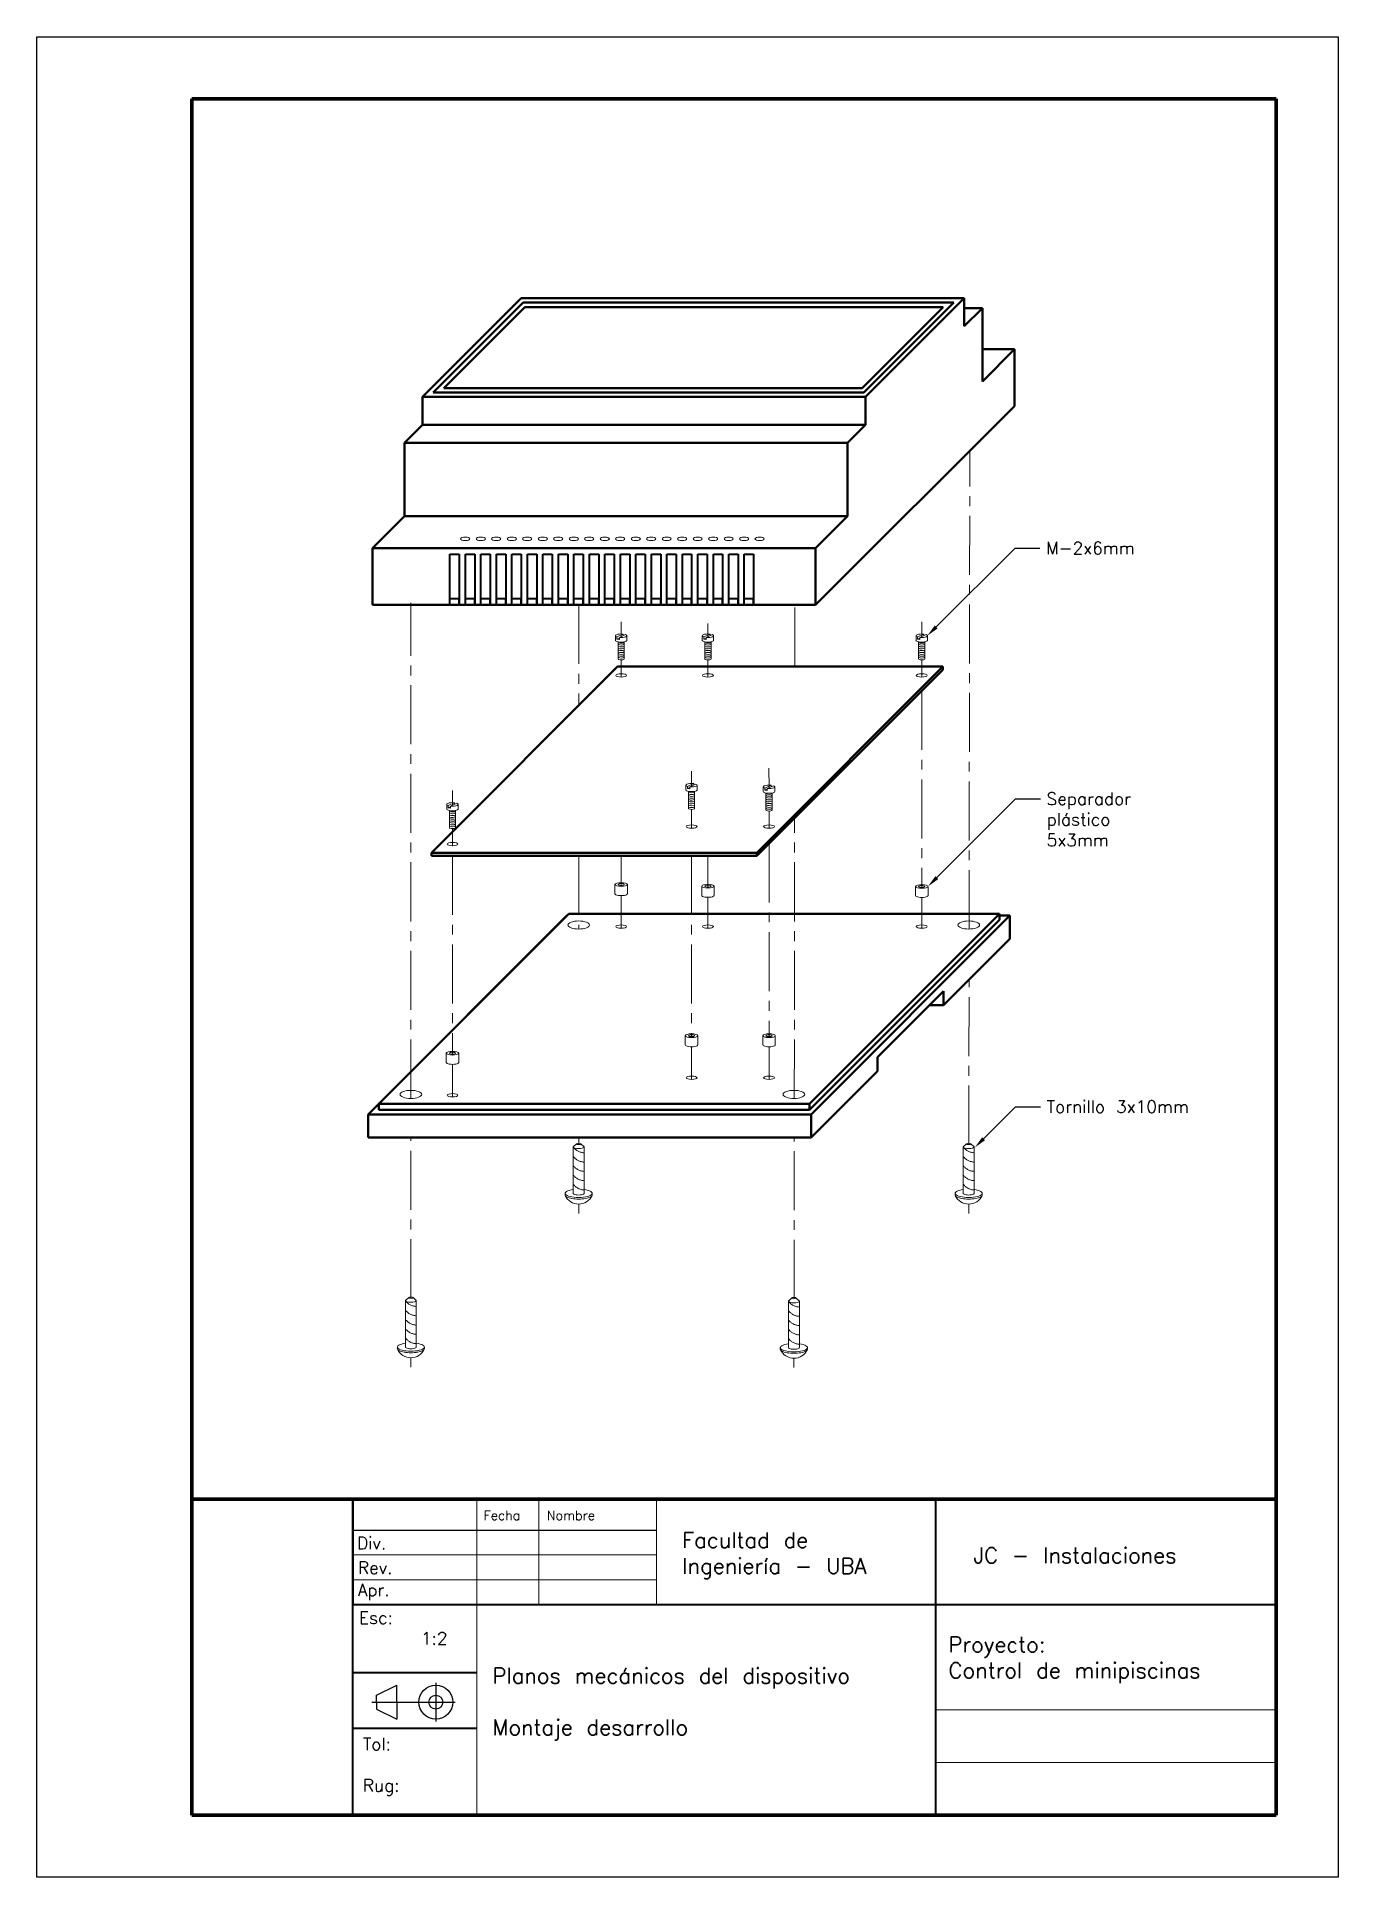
# Model space of a CAD drawing. Header units: millimetres. Extents: x 0 to 210, y 0 to 297.
import ezdxf
from ezdxf import colors
from ezdxf.entities.mleader import LeaderData, LeaderLine
from ezdxf.math import Vec2, Vec3

# ---------------------------------------------------------------- set-up
doc = ezdxf.new("R2010")
doc.units = ezdxf.units.MM
doc.header["$LTSCALE"] = 0.5
doc.linetypes.add('CENTER2', pattern=[28.575, 19.05, -3.175, 3.175, -3.175])
doc.styles.get("Standard").update_dxf_attribs({"font": 'txt.shx'})

# ---------------------------------------------------------------- blocks, each defined once
blk = doc.blocks.new('*U29')
at = {"linetype": 'Continuous', "lineweight": 40}
for p, q in [((-0.75, -4.0875), (-0.75, 4.0875)), ((-0.75, 4.0875), (0.75, 4.0875)), ((0.75, 4.0875), (0.75, -4.0875)), ((0.75, -3.0875), (-0.75, -3.0875)), ((0.75, -4.0875), (0.75, -3.0875))]:
    blk.add_line(p, q, dxfattribs=at)
blk = doc.blocks.new('*U31')
at = {"color": 0, "linetype": 'ByBlock', "lineweight": -2, "transparency": 16777216}
for p in [(0, 0), (2.5, 0), (5, 0), (7.5, 0), (10, 0), (12.5, 0), (15, 0), (17.5, 0), (20, 0), (22.5, 0), (25, 0), (27.5, 0), (30, 0), (32.5, 0), (35, 0), (37.5, 0), (40, 0), (42.5, 0), (45, 0), (47.5, 0)]:
    blk.add_blockref('*U29', p, dxfattribs=at)
blk = doc.blocks.new('*U32')
at = {"linetype": 'Continuous', "lineweight": 20}
blk.add_ellipse((0, 0), major_axis=(-0.75, 0), ratio=0.387944, dxfattribs=at)
blk = doc.blocks.new('*U33')
at = {"color": 0, "linetype": 'ByBlock', "lineweight": -2, "transparency": 16777216}
for p in [(0, 0), (2.5, 0), (5, 0), (7.5, 0), (10, 0), (12.5, 0), (15, 0), (17.5, 0), (20, 0), (22.5, 0), (25, 0), (27.5, 0), (30, 0), (32.5, 0), (35, 0), (37.5, 0), (40, 0), (42.5, 0), (45, 0), (47.5, 0)]:
    blk.add_blockref('*U32', p, dxfattribs=at)
blk = doc.blocks.new('*U60')
at = {"linetype": 'Continuous', "lineweight": 20}
blk.add_ellipse((0, 0.06), major_axis=(-0.498, 0), ratio=0.304291, start_param=0, end_param=3.284777, dxfattribs=at)
blk = doc.blocks.new('*U61')
at = {"color": 0, "linetype": 'ByBlock', "lineweight": -2, "transparency": 16777216}
for p in [(0, 2.7), (0, 2.4), (0, 2.1), (0, 1.8), (0, 1.5), (0, 1.2), (0, 0.9), (0, 0.6), (0, 0.3), (0, 0)]:
    blk.add_blockref('*U60', p, dxfattribs=at)
blk = doc.blocks.new('*U66')
at = {"linetype": 'Continuous', "lineweight": 20}
blk.add_ellipse((0, 0.06), major_axis=(-0.498, 0), ratio=0.304291, start_param=0, end_param=3.284777, dxfattribs=at)
blk = doc.blocks.new('*U68')
at = {"color": 0, "linetype": 'ByBlock', "lineweight": -2, "transparency": 16777216}
for p in [(0, 2.7), (0, 2.4), (0, 2.1), (0, 1.8), (0, 1.5), (0, 1.2), (0, 0.9), (0, 0.6), (0, 0.3), (0, 0)]:
    blk.add_blockref('*U66', p, dxfattribs=at)
blk = doc.blocks.new('*U73')
at = {"linetype": 'Continuous', "lineweight": 20}
blk.add_ellipse((0, 0.06), major_axis=(-0.498, 0), ratio=0.304291, start_param=0, end_param=3.284777, dxfattribs=at)
blk = doc.blocks.new('*U75')
at = {"color": 0, "linetype": 'ByBlock', "lineweight": -2, "transparency": 16777216}
for p in [(0, 2.7), (0, 2.4), (0, 2.1), (0, 1.8), (0, 1.5), (0, 1.2), (0, 0.9), (0, 0.6), (0, 0.3), (0, 0)]:
    blk.add_blockref('*U73', p, dxfattribs=at)
blk = doc.blocks.new('*U80')
at = {"linetype": 'Continuous', "lineweight": 20}
blk.add_ellipse((0, 0.06), major_axis=(-0.498, 0), ratio=0.304291, start_param=0, end_param=3.284777, dxfattribs=at)
blk = doc.blocks.new('*U82')
at = {"color": 0, "linetype": 'ByBlock', "lineweight": -2, "transparency": 16777216}
for p in [(0, 2.7), (0, 2.4), (0, 2.1), (0, 1.8), (0, 1.5), (0, 1.2), (0, 0.9), (0, 0.6), (0, 0.3), (0, 0)]:
    blk.add_blockref('*U80', p, dxfattribs=at)
blk = doc.blocks.new('*U87')
at = {"linetype": 'Continuous', "lineweight": 20}
blk.add_ellipse((0, 0.06), major_axis=(-0.498, 0), ratio=0.304291, start_param=0, end_param=3.284777, dxfattribs=at)
blk = doc.blocks.new('*U89')
at = {"color": 0, "linetype": 'ByBlock', "lineweight": -2, "transparency": 16777216}
for p in [(0, 2.7), (0, 2.4), (0, 2.1), (0, 1.8), (0, 1.5), (0, 1.2), (0, 0.9), (0, 0.6), (0, 0.3), (0, 0)]:
    blk.add_blockref('*U87', p, dxfattribs=at)
blk = doc.blocks.new('*U98')
at = {"linetype": 'Continuous', "lineweight": 20}
blk.add_ellipse((0, 0.06), major_axis=(-0.498, 0), ratio=0.304291, start_param=0, end_param=3.284777, dxfattribs=at)
blk = doc.blocks.new('*U100')
at = {"color": 0, "linetype": 'ByBlock', "lineweight": -2, "transparency": 16777216}
for p in [(0, 2.7), (0, 2.4), (0, 2.1), (0, 1.8), (0, 1.5), (0, 1.2), (0, 0.9), (0, 0.6), (0, 0.3), (0, 0)]:
    blk.add_blockref('*U98', p, dxfattribs=at)
blk = doc.blocks.new('*U111')
at = {"linetype": 'CENTER2', "lineweight": 20}
blk.add_arc((0.99, 1.91), 2.36, 218.0264, 267.2641, dxfattribs=at)
blk = doc.blocks.new('*U112')
at = {"color": 0, "linetype": 'ByBlock', "lineweight": -2, "transparency": 16777216}
for p in [(0, 0), (0, -1.5), (0, -3), (0, -4.5), (0, -6)]:
    blk.add_blockref('*U111', p, dxfattribs=at)
blk = doc.blocks.new('*U118')
at = {"linetype": 'CENTER2', "lineweight": 20}
blk.add_arc((0.99, 1.91), 2.36, 218.0264, 267.2641, dxfattribs=at)
blk = doc.blocks.new('*U120')
at = {"color": 0, "linetype": 'ByBlock', "lineweight": -2, "transparency": 16777216}
for p in [(0, 0), (0, -1.5), (0, -3), (0, -4.5), (0, -6)]:
    blk.add_blockref('*U118', p, dxfattribs=at)
blk = doc.blocks.new('*U125')
at = {"linetype": 'CENTER2', "lineweight": 20}
blk.add_arc((0.99, 1.91), 2.36, 218.0264, 267.2641, dxfattribs=at)
blk = doc.blocks.new('*U127')
at = {"color": 0, "linetype": 'ByBlock', "lineweight": -2, "transparency": 16777216}
for p in [(0, 0), (0, -1.5), (0, -3), (0, -4.5), (0, -6)]:
    blk.add_blockref('*U125', p, dxfattribs=at)
blk = doc.blocks.new('*U132')
at = {"linetype": 'CENTER2', "lineweight": 20}
blk.add_arc((0.99, 1.91), 2.36, 218.0264, 267.2641, dxfattribs=at)
blk = doc.blocks.new('*U134')
at = {"color": 0, "linetype": 'ByBlock', "lineweight": -2, "transparency": 16777216}
for p in [(0, 0), (0, -1.5), (0, -3), (0, -4.5), (0, -6)]:
    blk.add_blockref('*U132', p, dxfattribs=at)

msp = doc.modelspace()

# ---------------------------------------------------------------- linework, layer by layer
for p, q in [((0, 0), (0, 297)), ((0, 297), (210, 297)), ((210, 297), (210, 0)), ((200, 61), (145, 61)), ((51, 56), (100, 56)), ((54.82, 29.36), (58.07, 31)), ((58.07, 28.25), (58.07, 31)), ((64.39, 31.36), (64.39, 25.12)), ((54.06, 28.25), (67.53, 28.25)), ((54.82, 28.25), (54.82, 29.36)), ((54.82, 28.25), (54.82, 27.14)), ((54.82, 27.14), (58.07, 25.5)), ((58.07, 28.25), (58.07, 25.5)), ((210, 0), (0, 0)), ((210, 0), (200, 0))]:
    msp.add_line(p, q)
at = {"lineweight": 80}
for p, q in [((25, 10), (25, 287)), ((25, 287), (200, 287)), ((200, 287), (200, 10)), ((25, 61), (200, 61)), ((200, 10), (25, 10))]:
    msp.add_line(p, q, dxfattribs=at)
at = {"linetype": 'Continuous', "lineweight": 50}
for p, q in [((78.16, 254.81), (62.25, 238.9)), ((78.46, 254.1), (63.96, 239.61)), ((78.75, 253.39), (65.67, 240.31)), ((149.66, 254.81), (78.16, 254.81)), ((147.96, 254.1), (78.46, 254.1)), ((146.25, 253.39), (78.75, 253.39)), ((133.17, 240.3), (146.25, 253.39)), ((133.46, 239.59), (147.96, 254.1)), ((133.75, 238.9), (149.66, 254.81)), ((149.66, 250.31), (149.66, 254.81)), ((152.58, 253.22), (149.66, 250.31)), ((152.58, 253.22), (149.66, 253.22)), ((152.58, 241.4), (152.58, 253.22)), ((157.75, 246.57), (152.58, 241.4)), ((157.75, 246.57), (152.58, 246.57)), ((157.75, 237.4), (157.75, 246.57)), ((62.25, 234.4), (62.25, 238.9)), ((62.25, 238.9), (133.75, 238.9)), ((63.96, 239.61), (133.46, 239.59)), ((65.67, 240.31), (133.17, 240.3)), ((133.75, 234.4), (133.75, 238.9)), ((125.67, 205.31), (157.75, 237.4)), ((59.34, 231.48), (62.25, 234.4)), ((133.75, 234.4), (62.25, 234.4)), ((130.84, 231.48), (133.75, 234.4)), ((59.34, 219.66), (59.34, 231.48)), ((59.34, 231.48), (130.84, 231.48)), ((130.84, 219.66), (130.84, 231.48)), ((54.17, 214.49), (59.34, 219.66)), ((59.34, 219.66), (130.84, 219.66)), ((125.67, 214.49), (130.84, 219.66)), ((54.17, 205.31), (54.17, 214.49)), ((54.17, 214.49), (125.67, 214.49)), ((125.67, 205.31), (125.67, 214.49)), ((54.17, 205.31), (125.67, 205.31)), ((93.72, 195.36), (63.67, 165.31)), ((146.22, 195.36), (93.72, 195.36)), ((116.17, 165.31), (146.22, 195.36)), ((116.17, 164.81), (146.22, 194.86)), ((146.22, 194.86), (146.22, 195.36)), ((63.67, 165.31), (116.17, 165.31)), ((63.67, 164.81), (63.67, 165.31)), ((116.17, 164.81), (63.67, 164.81)), ((116.17, 164.81), (116.17, 165.31)), ((53.46, 123.1), (85.54, 155.19)), ((55.17, 124.81), (85.84, 155.48)), ((85.84, 155.48), (155.34, 155.48)), ((124.67, 124.81), (155.34, 155.48)), ((155.34, 154.48), (124.67, 123.81)), ((124.96, 123.1), (157.04, 155.19)), ((155.34, 154.48), (155.34, 155.48)), ((157.04, 155.19), (155.34, 155.19)), ((157.04, 155.19), (157.04, 151.44)), ((157.04, 151.44), (146.33, 140.73)), ((135.67, 132.32), (146.33, 142.98)), ((146.33, 140.73), (146.33, 142.98)), ((146.33, 140.73), (144.08, 140.73)), ((135.67, 130.07), (135.67, 132.32)), ((124.96, 119.35), (135.67, 130.07)), ((55.17, 123.81), (55.17, 124.81)), ((55.17, 124.81), (124.67, 124.81)), ((124.67, 123.81), (124.67, 124.81)), ((53.46, 123.1), (124.96, 123.1)), ((53.46, 119.35), (53.46, 123.1)), ((124.67, 123.81), (55.17, 123.81)), ((124.96, 123.1), (124.96, 119.35)), ((124.96, 119.35), (53.46, 119.35))]:
    msp.add_line(p, q, dxfattribs=at)
at = {"linetype": 'CENTER2', "lineweight": 20}
msp.add_line((150.44, 153.01), (150.55, 230.19), dxfattribs=at)
at = {"linetype": 'CENTER2', "lineweight": 18}
for p, q in [((60.36, 125.68), (60.36, 205.68)), ((87.44, 205.31), (87.44, 189.08)), ((122.33, 195.36), (122.34, 205.31)), ((94.29, 202.6), (94.28, 200.21)), ((108.3, 202.32), (108.29, 200.21)), ((142.79, 202.6), (142.79, 200.63)), ((94.3, 196.45), (94.3, 193.68)), ((108.3, 196.45), (108.3, 193.68)), ((142.8, 196.45), (142.8, 193.68)), ((142.8, 191.45), (142.8, 159.74)), ((105.65, 178.47), (105.63, 176.07)), ((118.15, 178.95), (118.16, 175.82)), ((67.07, 175.38), (67.07, 172.99)), ((105.66, 169.29), (105.66, 172.32)), ((118.16, 169.29), (118.16, 172.05)), ((122.23, 125.68), (122.29, 170.94)), ((67.08, 166.46), (67.08, 169.22)), ((118.16, 166.8), (118.16, 135.65)), ((67.08, 164.81), (67.08, 132.82)), ((87.44, 164.81), (87.44, 153.01)), ((94.3, 164.81), (94.3, 160.04)), ((105.66, 164.81), (105.66, 135.65)), ((108.3, 164.81), (108.3, 159.78)), ((94.3, 158.4), (94.3, 153.14)), ((108.3, 158.14), (108.3, 153.14)), ((142.81, 158.1), (142.8, 153.14)), ((150.4, 118.23), (150.43, 144.83)), ((105.66, 134.01), (105.66, 128.74)), ((118.16, 134.01), (118.16, 128.74)), ((67.08, 131.18), (67.08, 125.91)), ((60.36, 93.43), (60.36, 119.35)), ((87.44, 119.35), (87.44, 118.23)), ((122.19, 93.35), (122.22, 119.35)), ((87.44, 108.62), (87.44, 107.12)), ((150.38, 107.12), (150.38, 108.62)), ((60.36, 82.33), (60.36, 83.83)), ((122.17, 82.24), (122.17, 83.74))]:
    msp.add_line(p, q, dxfattribs=at)
at = {"linetype": 'Continuous', "lineweight": 18}
for p, q in [((93.38, 200.35), (93.38, 199.6)), ((94.64, 200.61), (93.62, 200.16)), ((93.62, 200.16), (93.62, 199.81)), ((94.01, 199.98), (93.62, 199.81)), ((93.62, 199.81), (94.01, 199.75)), ((93.8, 196.6), (93.8, 199.37)), ((95.01, 200.52), (94.01, 200.08)), ((94.01, 199.75), (94.01, 200.08)), ((94.64, 200.61), (94.64, 200.36)), ((94.79, 196.62), (94.79, 199.36)), ((95.21, 200.35), (95.21, 199.6)), ((107.39, 200.35), (107.39, 199.6)), ((108.66, 200.61), (107.63, 200.16)), ((107.63, 200.16), (107.63, 199.81)), ((108.02, 199.98), (107.63, 199.81)), ((107.63, 199.81), (108.02, 199.75)), ((107.81, 196.6), (107.81, 199.37)), ((109.02, 200.52), (108.02, 200.08)), ((108.02, 199.75), (108.02, 200.08)), ((108.66, 200.61), (108.65, 200.36)), ((108.8, 196.62), (108.8, 199.36)), ((109.22, 200.35), (109.22, 199.6)), ((141.88, 200.35), (141.88, 199.6)), ((143.14, 200.61), (142.12, 200.16)), ((142.12, 200.16), (142.12, 199.81)), ((142.51, 199.98), (142.12, 199.81)), ((142.12, 199.81), (142.51, 199.75)), ((142.3, 196.6), (142.3, 199.37)), ((143.51, 200.52), (142.51, 200.08)), ((142.51, 199.75), (142.51, 200.08)), ((142.79, 200.63), (142.8, 200.21)), ((143.14, 200.61), (143.14, 200.36)), ((143.29, 196.62), (143.29, 199.36)), ((143.71, 200.35), (143.71, 199.6)), ((104.73, 176.22), (104.73, 175.47)), ((106, 176.48), (104.98, 176.03)), ((104.98, 176.03), (104.98, 175.68)), ((105.36, 175.85), (104.98, 175.68)), ((104.98, 175.68), (105.36, 175.62)), ((105.15, 172.47), (105.15, 175.24)), ((106.36, 176.4), (105.36, 175.96)), ((105.36, 175.62), (105.36, 175.96)), ((106, 176.48), (106, 176.23)), ((106.14, 172.49), (106.14, 175.24)), ((106.57, 176.22), (106.57, 175.47)), ((117.23, 175.95), (117.23, 175.2)), ((118.5, 176.21), (117.48, 175.76)), ((117.48, 175.76), (117.48, 175.41)), ((117.86, 175.58), (117.48, 175.41)), ((117.48, 175.41), (117.86, 175.36)), ((118.86, 176.13), (117.86, 175.69)), ((117.86, 175.36), (117.86, 175.69)), ((118.5, 176.21), (118.5, 175.97)), ((119.07, 175.95), (119.07, 175.2)), ((66.15, 173.13), (66.15, 172.38)), ((67.42, 173.38), (66.4, 172.94)), ((66.4, 172.94), (66.4, 172.59)), ((66.78, 172.76), (66.4, 172.59)), ((66.4, 172.59), (66.78, 172.53)), ((67.79, 173.3), (66.78, 172.86)), ((66.78, 172.53), (66.78, 172.86)), ((67.42, 173.38), (67.42, 173.14)), ((67.99, 173.13), (67.99, 172.38)), ((117.65, 172.2), (117.65, 174.97)), ((118.64, 172.23), (118.64, 174.97)), ((66.57, 169.38), (66.57, 172.14)), ((67.56, 169.4), (67.56, 172.14)), ((93.29, 160.19), (93.29, 158.71)), ((95.3, 160.19), (95.3, 158.69)), ((107.29, 159.93), (107.29, 158.44)), ((109.3, 159.93), (109.3, 158.43)), ((141.8, 159.89), (141.8, 158.4)), ((143.81, 159.89), (143.81, 158.39)), ((104.65, 135.8), (104.65, 134.31)), ((106.65, 135.8), (106.65, 134.3)), ((117.16, 135.8), (117.16, 134.31)), ((119.16, 135.8), (119.16, 134.3)), ((66.08, 132.97), (66.08, 131.48)), ((68.08, 132.97), (68.08, 131.47)), ((87.09, 118.35), (86.57, 117.85)), ((86.57, 117.85), (86.57, 110.35)), ((87.79, 118.34), (88.32, 117.85)), ((88.32, 117.85), (88.32, 110.35)), ((150.04, 118.35), (149.51, 117.85)), ((149.51, 117.85), (149.51, 110.35)), ((150.73, 118.34), (151.26, 117.85)), ((151.26, 117.85), (151.26, 110.35)), ((85.25, 110.35), (85.25, 110.1)), ((89.63, 110.35), (89.63, 110.1)), ((148.19, 110.35), (148.19, 110.1)), ((152.57, 110.35), (152.57, 110.1)), ((60.02, 93.55), (59.49, 93.05)), ((59.49, 93.05), (59.49, 85.55)), ((60.71, 93.54), (61.24, 93.05)), ((61.24, 93.05), (61.24, 85.55)), ((121.82, 93.47), (121.3, 92.96)), ((121.3, 92.96), (121.3, 85.46)), ((122.52, 93.45), (123.05, 92.96)), ((123.05, 92.96), (123.05, 85.46)), ((58.18, 85.55), (58.18, 85.3)), ((62.55, 85.55), (62.55, 85.3)), ((119.98, 85.46), (119.98, 85.21)), ((124.36, 85.46), (124.36, 85.21))]:
    msp.add_line(p, q, dxfattribs=at)
at = {"lineweight": 40}
for p, q in [((51, 10), (51, 61)), ((51, 61), (51, 44)), ((145, 61), (145, 10)), ((51, 44), (200, 44)), ((71, 33), (51, 33)), ((71, 24), (51, 24))]:
    msp.add_line(p, q, dxfattribs=at)
at = {"lineweight": 20}
for p, q in [((71, 61), (71, 10)), ((81, 61), (81, 44)), ((100, 61), (100, 44)), ((100, 52), (51, 52)), ((51, 48), (100, 48)), ((200, 27), (145, 27)), ((145, 18.5), (200, 18.5))]:
    msp.add_line(p, q, dxfattribs=at)
for radius in [2.75, 1.11]:
    msp.add_circle((64.39, 28.25), radius)
at = {"linetype": 'Continuous', "lineweight": 18}
for centre, start, end in [((87.44, 111.01), 204.9396, 270), ((87.44, 111.01), 270, 335.0604), ((150.38, 111.01), 204.9396, 270), ((150.38, 111.01), 270, 335.0604), ((60.36, 86.21), 204.9396, 270), ((60.36, 86.21), 270, 335.0604), ((122.17, 86.13), 204.9396, 270), ((122.17, 86.13), 270, 335.0604)]:
    msp.add_arc(centre, 2.39, start, end, dxfattribs=at)
for centre, major_axis, start_param, end_param in [((94.29, 200.35), (-0.918, 0), 4.319582, 7.035397), ((94.29, 199.6), (-0.918, 0), 0, 3.141593), ((94.29, 200.35), (-0.918, 0), 1.254334, 3.81746), ((108.3, 200.35), (-0.918, 0), 4.319582, 7.035397), ((108.3, 199.6), (-0.918, 0), 0, 3.141593), ((108.3, 200.35), (-0.918, 0), 1.254334, 3.81746), ((142.79, 200.35), (-0.918, 0), 4.319582, 7.035397), ((142.79, 199.6), (-0.918, 0), 0, 3.141593), ((142.79, 200.35), (-0.918, 0), 1.254334, 3.81746), ((105.65, 176.22), (-0.918, 0), 4.319582, 7.035397), ((105.65, 175.47), (-0.918, 0), 0, 3.141593), ((105.65, 176.22), (-0.918, 0), 1.254334, 3.81746), ((118.15, 175.95), (-0.918, 0), 4.319582, 7.035397), ((118.15, 175.95), (-0.918, 0), 1.254334, 3.81746), ((67.07, 173.13), (-0.918, 0), 4.319582, 7.035397), ((67.07, 172.38), (-0.918, 0), 0, 3.141593), ((67.07, 173.13), (-0.918, 0), 1.254334, 3.81746), ((118.15, 175.2), (-0.918, 0), 0, 3.141593), ((94.3, 158.71), (-1, 0), 0.00021, 3.186834), ((108.3, 158.44), (-1, 0), 0.00021, 3.186834), ((142.8, 158.4), (-1, 0), 0.00021, 3.186834), ((105.65, 134.31), (-1, 0), 0.00021, 3.186834), ((118.16, 134.31), (-1, 0), 0.00021, 3.186834), ((67.08, 131.48), (-1, 0), 0.00021, 3.186834), ((87.44, 117.85), (-0.875, 0), 5.662584, 10.057975), ((150.38, 117.85), (-0.875, 0), 5.662584, 10.057975), ((87.44, 110.35), (-2.19, 0), 5.123906, 10.584057), ((87.44, 110.1), (-2.19, 0), 0, 3.141593), ((87.44, 110.35), (-0.875, 0), 6.283185, 9.424778), ((150.38, 110.35), (-2.19, 0), 5.123906, 10.584057), ((150.38, 110.1), (-2.19, 0), 0, 3.141593), ((150.38, 110.35), (-0.875, 0), 6.283185, 9.424778), ((60.36, 93.05), (-0.875, 0), 5.662584, 10.057975), ((122.17, 92.96), (-0.875, 0), 5.662584, 10.057975), ((60.36, 85.55), (-2.19, 0), 5.123906, 10.584057), ((60.36, 85.3), (-2.19, 0), 0, 3.141593), ((60.36, 85.55), (-0.875, 0), 6.283185, 9.424778), ((122.17, 85.46), (-2.19, 0), 5.123906, 10.584057), ((122.17, 85.21), (-2.19, 0), 0, 3.141593), ((122.17, 85.46), (-0.875, 0), 6.283185, 9.424778)]:
    msp.add_ellipse(centre, major_axis=major_axis, ratio=0.304291, start_param=start_param, end_param=end_param, dxfattribs=at)
for centre, major_axis, ratio in [((94.3, 193.95), (-0.875, 0), 0.304291), ((108.3, 193.95), (-0.875, 0), 0.304291), ((142.8, 193.95), (-0.875, 0), 0.304291), ((105.66, 169.55), (-0.875, 0), 0.304291), ((118.16, 169.55), (-0.875, 0), 0.304291), ((67.08, 166.72), (-0.875, 0), 0.304291), ((94.3, 160.19), (-1, 0), 0.304291), ((94.3, 160.19), (-0.498, 0), 0.304291), ((108.3, 159.93), (-1, 0), 0.304291), ((108.3, 159.93), (-0.498, 0), 0.304291), ((142.8, 159.89), (-1, 0), 0.304291), ((142.8, 159.89), (-0.498, 0), 0.304291), ((87.44, 153.66), (-1.75, 0), 0.372644), ((94.3, 153.4), (-0.875, 0), 0.304291), ((108.3, 153.4), (-0.875, 0), 0.304291), ((142.8, 153.4), (-0.875, 0), 0.304291), ((150.38, 153.66), (-1.75, 0), 0.372644), ((105.65, 135.8), (-1, 0), 0.304291), ((105.65, 135.8), (-0.498, 0), 0.304291), ((118.16, 135.8), (-1, 0), 0.304291), ((118.16, 135.8), (-0.498, 0), 0.304291), ((67.08, 132.97), (-1, 0), 0.304291), ((67.08, 132.97), (-0.498, 0), 0.304291), ((105.66, 129.01), (-0.875, 0), 0.304291), ((118.16, 129.01), (-0.875, 0), 0.304291), ((60.36, 126.33), (-1.75, 0), 0.372644), ((67.08, 126.18), (-0.875, 0), 0.304291), ((122.17, 126.33), (-1.75, 0), 0.372644), ((87.44, 118.34), (-0.349, 0), 0.304291), ((150.38, 118.34), (-0.349, 0), 0.304291), ((60.36, 93.54), (-0.349, 0), 0.304291), ((122.17, 93.45), (-0.349, 0), 0.304291)]:
    msp.add_ellipse(centre, major_axis=major_axis, ratio=ratio, dxfattribs=at)

# ---------------------------------------------------------------- block references
for name, p in [('*U33', (69.14, 215.98)), ('*U120', (87.44, 117.35)), ('*U134', (150.38, 117.35)), ('*U112', (60.36, 92.55)), ('*U127', (122.17, 92.46))]:
    msp.add_blockref(name, p, dxfattribs=at)
at = {"linetype": 'Continuous', "lineweight": 50}
msp.add_blockref('*U31', (67.42, 209.4), dxfattribs=at)
at = {"linetype": 'Continuous', "lineweight": 5}
for name, p in [('*U75', (94.29, 196.53)), ('*U61', (108.3, 196.53)), ('*U82', (142.79, 196.53)), ('*U89', (105.65, 172.41)), ('*U68', (118.15, 172.14)), ('*U100', (67.07, 169.31))]:
    msp.add_blockref(name, p, dxfattribs=at)

# ---------------------------------------------------------------- texts
at = {"attachment_point": 1}
for s, width, heights, insert, char_height in [('Fecha', 7.5936, [0], (72.1, 59.14), 1.5), ('Nombre', 7.5936, [0], (82.29, 59.14), 1.5), ('Div.', 18.6527, [0], (51.67, 54.92), 2), ('Facultad de Ingeniería - UBA', 40.5234, [11.08], (104.15, 55.64), 2.5), ('Rev.', 18.4524, [0], (51.82, 50.94), 2), ('JC - Instalaciones', 41.258, [0], (151.17, 53.19), 2.5), ('Apr.', 15.6527, [0], (51.8, 47.36), 2), ('{\\H0.8x;Esc:\\P^I1:2}', 18.1119, [0], (51.98, 42.87), 2.5), ('Proyecto:\\PControl de minipiscinas', 55.4595, [8.97], (147.13, 38.79), 2.5), ('Planos mecánicos del dispositivo \\P \\PMontaje desarrollo', 71.4726, [0], (73.53, 33.76), 2.5), ('Tol:\\P\\PRug:', 16.7725, [0], (52.61, 22.48), 2)]:
    msp.add_mtext_dynamic_manual_height_columns(s, width=width, gutter_width=12.5, heights=heights, dxfattribs=dict(at, insert=insert, char_height=char_height))

# ---------------------------------------------------------------- leaders
at = {"linetype": 'CENTER2', "lineweight": 20}
ml = msp.add_multileader_mtext('Standard', dxfattribs=at)
ml.set_content('M-2x6mm', color=256)
ml.set_leader_properties()
ml.build(insert=Vec2(0, 0))
ml.multileader.update_dxf_attribs({"arrow_head_size": 2})
ctx = ml.context
ctx.base_point, ctx.char_height, ctx.arrow_head_size, ctx.landing_gap_size, ctx.plane_origin = Vec3(161.85, 214.49), 2, 2, 1, Vec3(143.71, 200.35)
notes = []
notes.append((ctx, [(0, (1, 1, 0), (157.85, 214.49), (1, 0), 4, [(0, [(143.71, 200.35)], 0, [])])]))
ctx.mtext.insert, ctx.mtext.flow_direction = Vec3(162.85, 215.49), 5
ml = msp.add_multileader_mtext('Standard', dxfattribs=at)
ml.set_content('Separador \\Pplástico \\P5x3mm', color=256)
ml.set_leader_properties()
ml.build(insert=Vec2(0, 0))
ml.multileader.update_dxf_attribs({"arrow_head_size": 2})
ctx = ml.context
ctx.base_point, ctx.char_height, ctx.arrow_head_size, ctx.landing_gap_size, ctx.plane_origin = Vec3(161.95, 174.03), 2, 2, 1, Vec3(143.81, 159.89)
notes.append((ctx, [(0, (1, 1, 0), (157.95, 174.03), (1, 0), 4, [(0, [(143.81, 159.89)], 0, [])])]))
ctx.mtext.insert, ctx.mtext.flow_direction = Vec3(162.95, 175.03), 5
ml = msp.add_multileader_mtext('Standard', dxfattribs=at)
ml.set_content('Tornillo 3x10mm', color=256)
ml.set_leader_properties()
ml.build(insert=Vec2(0, 0))
ml.multileader.update_dxf_attribs({"arrow_head_size": 2})
ctx = ml.context
ctx.base_point, ctx.char_height, ctx.arrow_head_size, ctx.landing_gap_size, ctx.plane_origin = Vec3(161.95, 124.34), 2, 2, 1, Vec3(151.37, 117.76)
notes.append((ctx, [(0, (1, 1, 0), (157.95, 124.34), (1, 0), 4, [(0, [(151.37, 117.76)], 0, [])])]))
ctx.mtext.insert, ctx.mtext.flow_direction = Vec3(162.95, 125.34), 5
for ctx, leaders in notes:
    for number, flags, end, landing, length, lines in leaders:
        leader = LeaderData()
        leader.index, (leader.has_last_leader_line, leader.has_dogleg_vector, leader.attachment_direction) = number, flags
        leader.last_leader_point, leader.dogleg_vector, leader.dogleg_length = Vec3(end), Vec3(landing), length
        for number, points, colour, breaks in lines:
            line = LeaderLine()
            line.index, line.vertices, line.color, line.breaks = number, Vec3.list(points), colors.encode_raw_color(colour), breaks
            leader.lines.append(line)
        ctx.leaders.append(leader)

doc.saveas('drawing.dxf')
